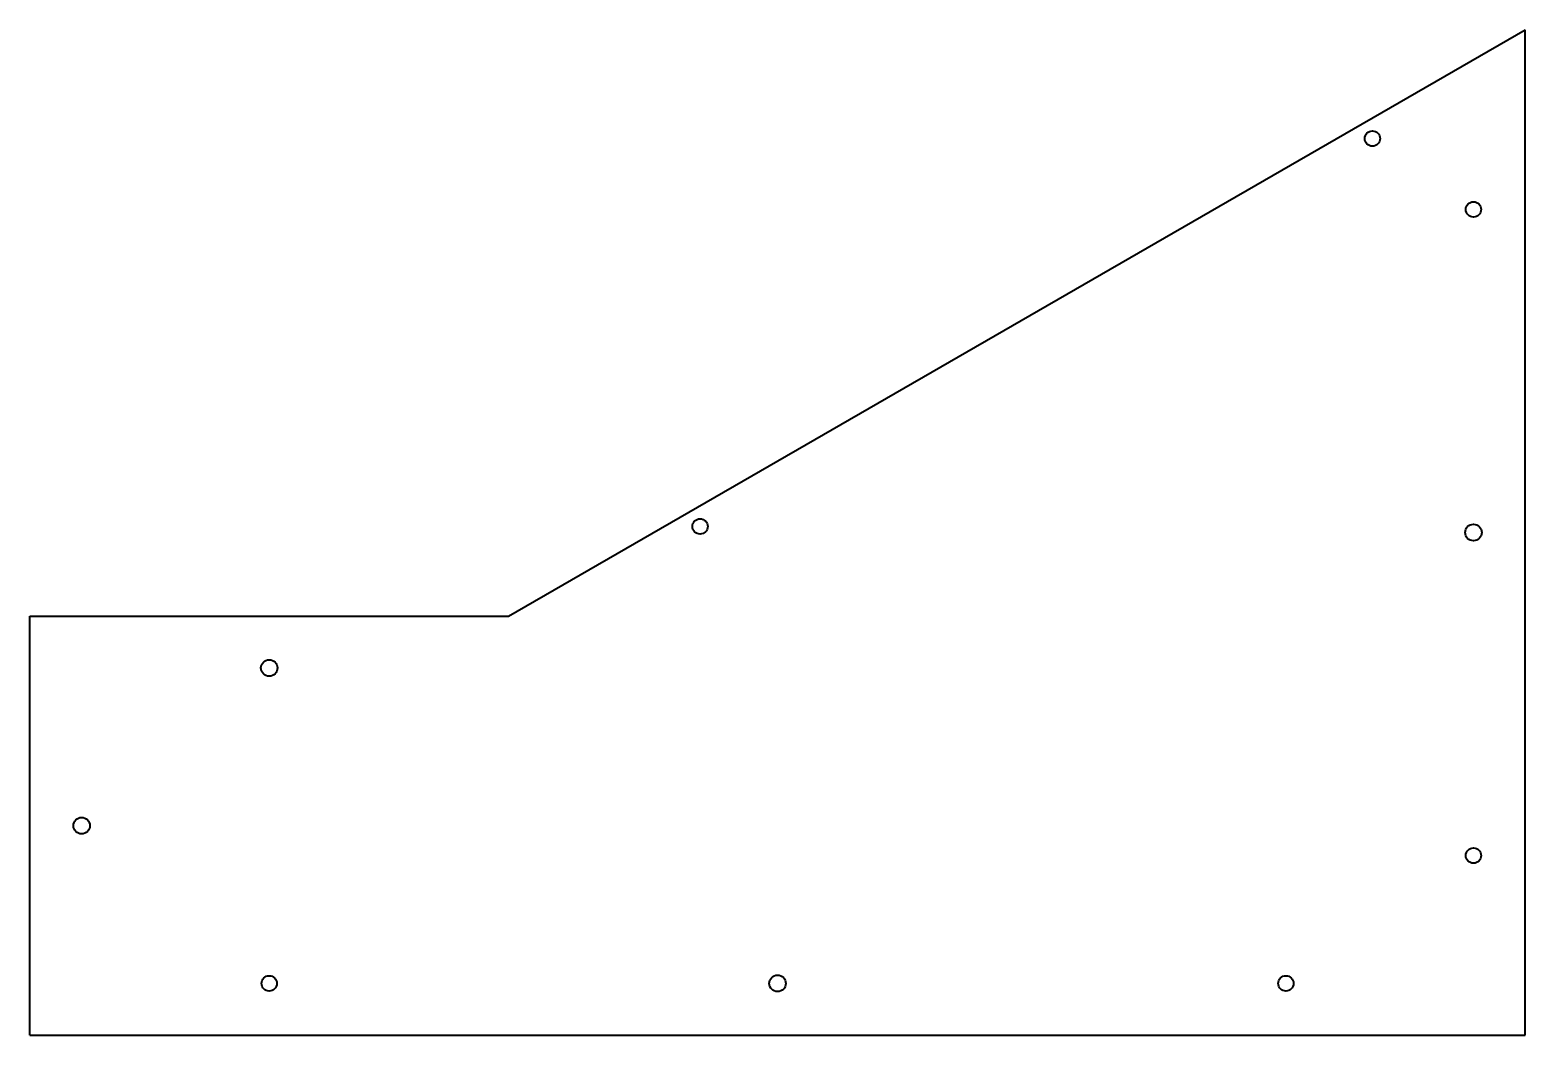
# Model space of a CAD drawing. Header units: inches. Extents: x -4.2 to 8.3, y 0 to 8.4.
import ezdxf

# ---------------------------------------------------------------- set-up
doc = ezdxf.new("R2010")
doc.units = ezdxf.units.IN
doc.header["$MEASUREMENT"] = 0
doc.layers.add('Visible', color=7, linetype='Continuous', lineweight=40)

msp = doc.modelspace()

# ---------------------------------------------------------------- linework, layer by layer
at = {"layer": 'Visible'}
for p, q in [((-0.221, 3.5), (8.279, 8.4)), ((8.279, 0), (8.279, 8.4)), ((-4.221, 0), (-4.221, 3.5)), ((-4.221, 3.5), (-0.221, 3.5)), ((-4.221, 0), (8.279, 0))]:
    msp.add_line(p, q, dxfattribs=at)
for centre, radius in [((7.002, 7.492), 0.064), ((7.847, 6.9), 0.064), ((1.381, 4.251), 0.064), ((7.847, 4.2), 0.069), ((-2.221, 3.068), 0.069), ((-3.789, 1.75), 0.069), ((7.847, 1.5), 0.064), ((2.029, 0.432), 0.069), ((-2.221, 0.432), 0.064), ((6.279, 0.432), 0.064)]:
    msp.add_circle(centre, radius, dxfattribs=at)

doc.saveas('drawing.dxf')
